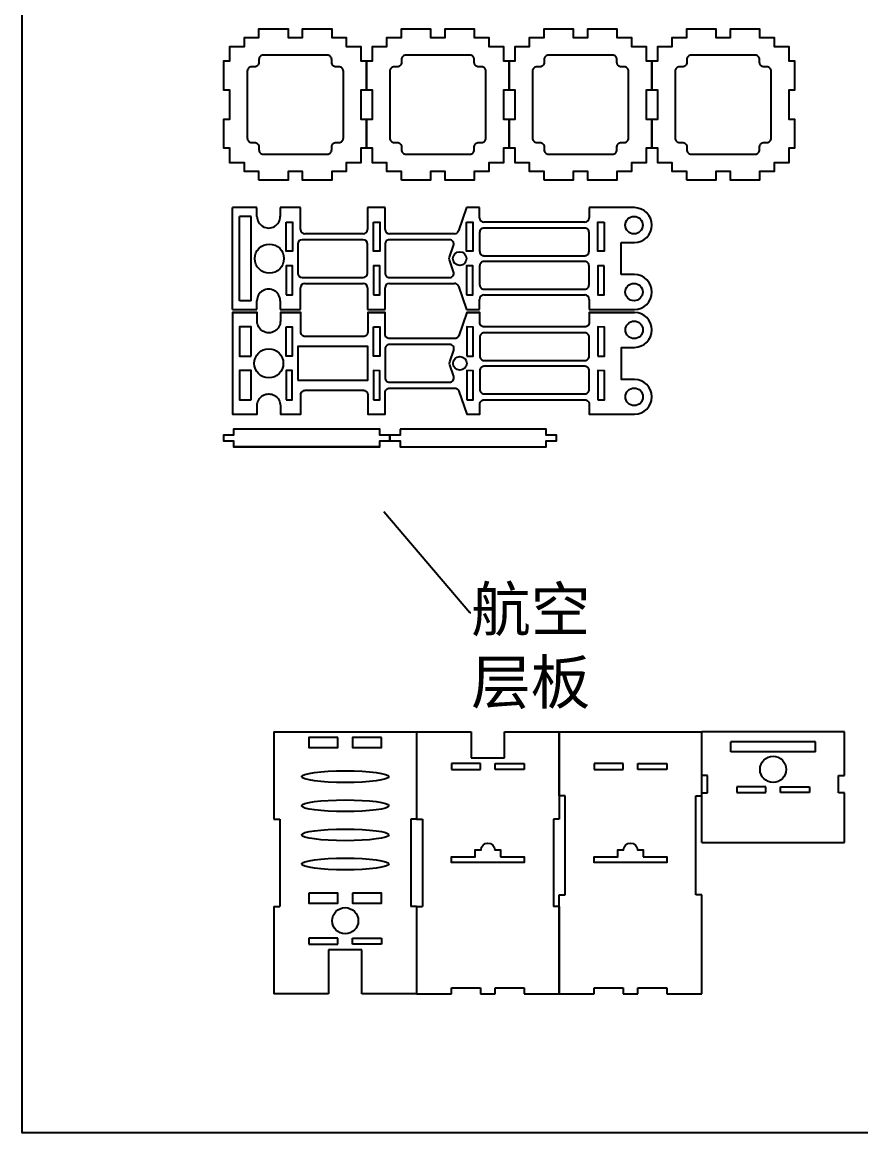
# Model space of a CAD drawing. Header units: millimetres. Extents: x 183 to 1901, y -41 to 1071.
# Drawn here: x 182.9 to 471, y 165.5 to 547 of the extents above; entities that cross this region are included whole.
import ezdxf
from ezdxf import colors
from ezdxf.entities.mleader import LeaderData, LeaderLine
from ezdxf.math import Vec2, Vec3

# ---------------------------------------------------------------- set-up
doc = ezdxf.new("R2010")
doc.units = ezdxf.units.MM
doc.styles.get("Standard").update_dxf_attribs({"font": 'arial.ttf'})

msp = doc.modelspace()

# ---------------------------------------------------------------- linework, layer by layer
at = {"color": 0}
for p, q in [((263.58, 483.29), (255.14, 483.29)), ((263.58, 480.29), (263.58, 483.29)), ((278.58, 483.29), (271.58, 483.29)), ((271.58, 483.29), (271.58, 480.29)), ((278.58, 475.79), (278.58, 483.29)), ((307.58, 483.29), (301.58, 483.29)), ((301.58, 483.29), (301.58, 475.79)), ((307.58, 475.79), (307.58, 483.29)), ((335.58, 483.29), (332.85, 475.31)), ((340.08, 483.29), (335.58, 483.29)), ((340.08, 479.79), (340.08, 483.29)), ((393.23, 483.29), (377.68, 483.29)), ((377.68, 483.29), (377.68, 479.79)), ((376.18, 478.29), (341.58, 478.29)), ((300.08, 474.29), (280.08, 474.29)), ((331.43, 474.29), (309.08, 474.29)), ((277.58, 470.79), (277.58, 460.79)), ((300.08, 472.29), (279.08, 472.29)), ((301.58, 460.79), (301.58, 470.79)), ((388.75, 460.29), (388.75, 471.29)), ((388.75, 471.29), (393.23, 471.29)), ((279.08, 459.29), (300.08, 459.29)), ((393.23, 460.29), (388.75, 460.29)), ((278.58, 448.29), (278.58, 455.79)), ((280.08, 457.29), (300.08, 457.29)), ((301.58, 455.79), (301.58, 448.29)), ((307.58, 448.29), (307.58, 455.79)), ((309.08, 457.29), (331.43, 457.29)), ((332.85, 456.28), (335.58, 448.29)), ((263.58, 448.29), (263.58, 451.29)), ((271.58, 451.29), (271.58, 448.29)), ((340.08, 448.29), (340.08, 451.79)), ((341.58, 453.29), (376.18, 453.29)), ((377.68, 451.79), (377.68, 448.29)), ((255.14, 448.29), (263.58, 448.29)), ((255.14, 447.3), (263.64, 447.3)), ((271.58, 448.29), (278.58, 448.29)), ((271.64, 447.3), (278.64, 447.3)), ((301.58, 448.29), (307.58, 448.29)), ((301.64, 447.3), (307.64, 447.3)), ((335.58, 448.29), (340.08, 448.29)), ((335.64, 447.3), (340.14, 447.3)), ((377.68, 448.29), (393.23, 448.29)), ((377.74, 447.3), (393.29, 447.3))]:
    msp.add_line(p, q, dxfattribs=at)
for p, q in [((255.14, 448.29), (255.14, 483.29)), ((257.59, 451.29), (257.59, 480.29)), ((261.58, 480.29), (257.59, 480.29)), ((261.58, 451.29), (257.59, 451.29)), ((269.41, 303.22), (318.41, 303.22)), ((269.41, 303.22), (269.41, 273.22)), ((318.41, 303.22), (318.41, 273.22)), ((318.41, 303.22), (318.41, 273.22)), ((318.41, 303.22), (337.16, 303.22)), ((337.16, 303.22), (337.16, 294.32)), ((348.66, 294.32), (348.66, 303.22)), ((348.66, 303.22), (367.41, 303.22)), ((367.41, 303.22), (367.41, 273.22)), ((367.41, 281.22), (367.41, 303.22)), ((367.41, 303.22), (416.41, 303.22)), ((416.41, 281.22), (416.41, 303.22)), ((465.41, 303.22), (416.41, 303.22)), ((416.41, 288.22), (416.41, 303.22)), ((465.41, 288.22), (465.41, 303.22)), ((455.41, 299.82), (426.41, 299.82)), ((426.41, 296.32), (426.41, 299.82)), ((455.41, 296.32), (455.41, 299.82)), ((337.16, 294.32), (348.66, 294.32)), ((455.41, 296.32), (426.41, 296.32)), ((340.41, 292.32), (330.41, 292.32)), ((330.41, 292.32), (330.41, 290.32)), ((330.41, 290.32), (340.41, 290.32)), ((340.41, 290.32), (340.41, 292.32)), ((345.41, 290.32), (345.41, 292.32)), ((345.41, 292.32), (355.41, 292.32)), ((355.41, 290.32), (345.41, 290.32)), ((355.41, 292.32), (355.41, 290.32)), ((389.41, 292.32), (379.41, 292.32)), ((379.41, 292.32), (379.41, 290.32)), ((379.41, 290.32), (389.41, 290.32)), ((389.41, 290.32), (389.41, 292.32)), ((394.41, 290.32), (394.41, 292.32)), ((394.41, 292.32), (404.41, 292.32)), ((404.41, 290.32), (394.41, 290.32)), ((404.41, 292.32), (404.41, 290.32)), ((418.41, 288.22), (416.41, 288.22)), ((418.41, 282.22), (418.41, 288.22)), ((463.41, 282.22), (463.41, 288.22)), ((463.41, 288.22), (465.41, 288.22)), ((438.41, 284.32), (428.41, 284.32)), ((428.41, 284.32), (428.41, 282.32)), ((438.41, 282.32), (438.41, 284.32)), ((443.41, 282.32), (443.41, 284.32)), ((443.41, 284.32), (453.41, 284.32)), ((453.41, 284.32), (453.41, 282.32)), ((369.41, 281.22), (367.41, 281.22)), ((369.41, 247.22), (369.41, 281.22)), ((414.41, 247.22), (414.41, 281.22)), ((414.41, 281.22), (416.41, 281.22)), ((416.41, 265.22), (416.41, 282.22)), ((416.41, 282.22), (418.41, 282.22)), ((428.41, 282.32), (438.41, 282.32)), ((453.41, 282.32), (443.41, 282.32)), ((465.41, 282.22), (463.41, 282.22)), ((465.41, 265.22), (465.41, 282.22)), ((269.41, 273.22), (271.41, 273.22)), ((271.41, 273.22), (271.41, 243.22)), ((316.41, 273.22), (316.41, 243.22)), ((318.41, 273.22), (316.41, 273.22)), ((318.41, 273.22), (320.41, 273.22)), ((320.41, 273.22), (320.41, 243.22)), ((365.41, 273.22), (365.41, 243.22)), ((367.41, 273.22), (365.41, 273.22)), ((416.41, 265.22), (465.41, 265.22)), ((367.41, 213.22), (367.41, 247.22)), ((367.41, 247.22), (369.41, 247.22)), ((416.41, 247.22), (414.41, 247.22)), ((416.41, 213.22), (416.41, 247.22)), ((269.41, 243.22), (269.41, 213.22)), ((269.41, 243.22), (271.41, 243.22)), ((318.41, 243.22), (316.41, 243.22)), ((318.41, 243.22), (318.41, 213.22)), ((318.41, 243.22), (318.41, 213.22)), ((318.41, 243.22), (320.41, 243.22)), ((367.41, 243.22), (365.41, 243.22)), ((367.41, 243.22), (367.41, 213.22)), ((291.41, 232.32), (281.41, 232.32)), ((281.41, 232.32), (281.41, 230.32)), ((281.41, 230.32), (291.41, 230.32)), ((291.41, 230.32), (291.41, 232.32)), ((296.41, 230.32), (296.41, 232.32)), ((296.41, 232.32), (306.41, 232.32)), ((306.41, 230.32), (296.41, 230.32)), ((306.41, 232.32), (306.41, 230.32)), ((293.91, 228.32), (288.16, 228.32)), ((288.16, 228.32), (288.16, 213.22)), ((299.66, 228.32), (293.91, 228.32)), ((299.66, 213.22), (299.66, 228.32)), ((330.41, 213.22), (330.41, 215.22)), ((330.41, 215.22), (340.41, 215.22)), ((340.41, 215.22), (340.41, 213.22)), ((345.41, 213.22), (345.41, 215.22)), ((345.41, 215.22), (355.41, 215.22)), ((355.41, 215.22), (355.41, 213.22)), ((379.41, 213.22), (379.41, 215.22)), ((379.41, 215.22), (389.41, 215.22)), ((389.41, 215.22), (389.41, 213.22)), ((394.41, 213.22), (394.41, 215.22)), ((394.41, 215.22), (404.41, 215.22)), ((404.41, 215.22), (404.41, 213.22)), ((288.16, 213.22), (269.41, 213.22)), ((318.41, 213.22), (299.66, 213.22)), ((318.41, 213.22), (330.41, 213.22)), ((340.41, 213.22), (345.41, 213.22)), ((355.41, 213.22), (367.41, 213.22)), ((367.41, 213.22), (379.41, 213.22)), ((389.41, 213.22), (394.41, 213.22)), ((404.41, 213.22), (416.41, 213.22))]:
    msp.add_line(p, q)
for points in [[(182.95, 892.28), (808.19, 892.28), (808.19, 165.47), (182.95, 165.47)], [(264.26, 492.69), (264.26, 495.69), (259.26, 495.69), (259.26, 498.69), (254.26, 498.69), (254.26, 503.69), (252.26, 503.69), (252.26, 513.69), (254.26, 513.69), (254.26, 523.69), (252.26, 523.69), (252.26, 533.69), (254.26, 533.69), (254.26, 538.69), (259.26, 538.69), (259.26, 541.69), (264.26, 541.69), (264.26, 544.69), (274.26, 544.69), (274.26, 541.69), (279.26, 541.69), (279.26, 544.69), (289.26, 544.69), (289.26, 541.69), (294.26, 541.69), (294.26, 538.69), (299.26, 538.69), (299.26, 533.69), (301.26, 533.69), (301.26, 523.69), (299.26, 523.69), (299.26, 513.69), (301.26, 513.69), (301.26, 503.69), (299.26, 503.69), (299.26, 498.69), (294.26, 498.69), (294.26, 495.69), (289.26, 495.69), (289.26, 492.69), (279.26, 492.69), (279.26, 495.69), (274.26, 495.69), (274.26, 492.69)], [(313.26, 492.69), (313.26, 495.69), (308.26, 495.69), (308.26, 498.69), (303.26, 498.69), (303.26, 503.69), (301.26, 503.69), (301.26, 513.69), (303.26, 513.69), (303.26, 523.69), (301.26, 523.69), (301.26, 533.69), (303.26, 533.69), (303.26, 538.69), (308.26, 538.69), (308.26, 541.69), (313.26, 541.69), (313.26, 544.69), (323.26, 544.69), (323.26, 541.69), (328.26, 541.69), (328.26, 544.69), (338.26, 544.69), (338.26, 541.69), (343.26, 541.69), (343.26, 538.69), (348.26, 538.69), (348.26, 533.69), (350.26, 533.69), (350.26, 523.69), (348.26, 523.69), (348.26, 513.69), (350.26, 513.69), (350.26, 503.69), (348.26, 503.69), (348.26, 498.69), (343.26, 498.69), (343.26, 495.69), (338.26, 495.69), (338.26, 492.69), (328.26, 492.69), (328.26, 495.69), (323.26, 495.69), (323.26, 492.69)], [(362.26, 492.69), (362.26, 495.69), (357.26, 495.69), (357.26, 498.69), (352.26, 498.69), (352.26, 503.69), (350.26, 503.69), (350.26, 513.69), (352.26, 513.69), (352.26, 523.69), (350.26, 523.69), (350.26, 533.69), (352.26, 533.69), (352.26, 538.69), (357.26, 538.69), (357.26, 541.69), (362.26, 541.69), (362.26, 544.69), (372.26, 544.69), (372.26, 541.69), (377.26, 541.69), (377.26, 544.69), (387.26, 544.69), (387.26, 541.69), (392.26, 541.69), (392.26, 538.69), (397.26, 538.69), (397.26, 533.69), (399.26, 533.69), (399.26, 523.69), (397.26, 523.69), (397.26, 513.69), (399.26, 513.69), (399.26, 503.69), (397.26, 503.69), (397.26, 498.69), (392.26, 498.69), (392.26, 495.69), (387.26, 495.69), (387.26, 492.69), (377.26, 492.69), (377.26, 495.69), (372.26, 495.69), (372.26, 492.69)], [(411.26, 492.69), (411.26, 495.69), (406.26, 495.69), (406.26, 498.69), (401.26, 498.69), (401.26, 503.69), (399.26, 503.69), (399.26, 513.69), (401.26, 513.69), (401.26, 523.69), (399.26, 523.69), (399.26, 533.69), (401.26, 533.69), (401.26, 538.69), (406.26, 538.69), (406.26, 541.69), (411.26, 541.69), (411.26, 544.69), (421.26, 544.69), (421.26, 541.69), (426.26, 541.69), (426.26, 544.69), (436.26, 544.69), (436.26, 541.69), (441.26, 541.69), (441.26, 538.69), (446.26, 538.69), (446.26, 533.69), (448.26, 533.69), (448.26, 523.69), (446.26, 523.69), (446.26, 513.69), (448.26, 513.69), (448.26, 503.69), (446.26, 503.69), (446.26, 498.69), (441.26, 498.69), (441.26, 495.69), (436.26, 495.69), (436.26, 492.69), (426.26, 492.69), (426.26, 495.69), (421.26, 495.69), (421.26, 492.69)], [(291.41, 301.22), (281.41, 301.22), (281.41, 297.82), (291.41, 297.82)], [(306.41, 301.22), (296.41, 301.22), (296.41, 297.82), (306.41, 297.82)], [(281.41, 247.82), (281.41, 244.32), (291.41, 244.32), (291.41, 247.82)], [(296.41, 247.82), (296.41, 244.32), (306.41, 244.32), (306.41, 247.82)]]:
    msp.add_lwpolyline(points, close=True)
for points in [[(293.26, 530.19, 0.414214), (291.76, 531.69), (290.76, 531.69, -0.414214), (289.26, 533.19), (289.26, 534.19, 0.414214), (287.76, 535.69), (265.76, 535.69, 0.414214), (264.26, 534.19), (264.26, 533.19, -0.414214), (262.76, 531.69), (261.76, 531.69, 0.414214), (260.26, 530.19), (260.26, 507.19, 0.414214), (261.76, 505.69), (262.76, 505.69, -0.414214), (264.26, 504.19), (264.26, 503.19, 0.414214), (265.76, 501.69), (287.76, 501.69, 0.414214), (289.26, 503.19), (289.26, 504.19, -0.414214), (290.76, 505.69), (291.76, 505.69, 0.414214), (293.26, 507.19)], [(342.26, 530.19, 0.414214), (340.76, 531.69), (339.76, 531.69, -0.414214), (338.26, 533.19), (338.26, 534.19, 0.414214), (336.76, 535.69), (314.76, 535.69, 0.414214), (313.26, 534.19), (313.26, 533.19, -0.414214), (311.76, 531.69), (310.76, 531.69, 0.414214), (309.26, 530.19), (309.26, 507.19, 0.414214), (310.76, 505.69), (311.76, 505.69, -0.414214), (313.26, 504.19), (313.26, 503.19, 0.414214), (314.76, 501.69), (336.76, 501.69, 0.414214), (338.26, 503.19), (338.26, 504.19, -0.414214), (339.76, 505.69), (340.76, 505.69, 0.414214), (342.26, 507.19)], [(391.26, 530.19, 0.414214), (389.76, 531.69), (388.76, 531.69, -0.414214), (387.26, 533.19), (387.26, 534.19, 0.414214), (385.76, 535.69), (363.76, 535.69, 0.414214), (362.26, 534.19), (362.26, 533.19, -0.414214), (360.76, 531.69), (359.76, 531.69, 0.414214), (358.26, 530.19), (358.26, 507.19, 0.414214), (359.76, 505.69), (360.76, 505.69, -0.414214), (362.26, 504.19), (362.26, 503.19, 0.414214), (363.76, 501.69), (385.76, 501.69, 0.414214), (387.26, 503.19), (387.26, 504.19, -0.414214), (388.76, 505.69), (389.76, 505.69, 0.414214), (391.26, 507.19)], [(440.26, 530.19, 0.414214), (438.76, 531.69), (437.76, 531.69, -0.414214), (436.26, 533.19), (436.26, 534.19, 0.414214), (434.76, 535.69), (412.76, 535.69, 0.414214), (411.26, 534.19), (411.26, 533.19, -0.414214), (409.76, 531.69), (408.76, 531.69, 0.414214), (407.26, 530.19), (407.26, 507.19, 0.414214), (408.76, 505.69), (409.76, 505.69, -0.414214), (411.26, 504.19), (411.26, 503.19, 0.414214), (412.76, 501.69), (434.76, 501.69, 0.414214), (436.26, 503.19), (436.26, 504.19, -0.414214), (437.76, 505.69), (438.76, 505.69, 0.414214), (440.26, 507.19)], [(347.26, 260.32), (355.41, 260.32), (355.41, 258.32), (345.41, 258.32), (330.41, 258.32), (330.41, 260.32), (338.56, 260.32), (338.56, 262.67), (340.56, 262.67, -1), (345.26, 262.67), (347.26, 262.67)], [(396.26, 260.32), (404.41, 260.32), (404.41, 258.32), (394.41, 258.32), (379.41, 258.32), (379.41, 260.32), (387.56, 260.32), (387.56, 262.67), (389.56, 262.67, -1), (394.26, 262.67), (396.26, 262.67)]]:
    msp.add_lwpolyline(points, format="xyb", close=True)
for points in [[(261.58, 451.29), (261.58, 451.29), (261.58, 480.29), (261.58, 480.29)], [(305.76, 401.16), (305.76, 403.16), (309.26, 403.16), (309.26, 405.16), (305.76, 405.16), (305.76, 407.16), (255.56, 407.16), (255.56, 405.16), (252.06, 405.16), (252.06, 403.16), (255.56, 403.16), (255.56, 401.16), (305.76, 401.16), (255.56, 401.16)]]:
    msp.add_lwpolyline(points, dxfattribs=at)
for points in [[(273.58, 478.29), (275.78, 478.29), (275.78, 468.29), (273.58, 468.29)], [(303.63, 478.3), (305.83, 478.3), (305.78, 468.3), (303.63, 468.3)], [(335.58, 478.29), (337.78, 478.29), (337.78, 468.29), (335.58, 468.29)], [(382.88, 478.29), (382.88, 468.29), (380.68, 468.29), (380.68, 478.29)], [(273.58, 453.29), (275.78, 453.29), (275.78, 463.29), (273.58, 463.29)], [(303.58, 453.29), (305.78, 453.29), (305.78, 463.29), (303.58, 463.29)], [(335.58, 453.29), (337.78, 453.29), (337.78, 463.29), (335.58, 463.29)], [(382.88, 463.29), (380.68, 463.29), (380.68, 453.29), (382.88, 453.29)], [(261.64, 432.3), (261.64, 442.3), (257.59, 442.3), (257.59, 432.3)], [(273.64, 442.3), (275.64, 442.3), (275.64, 432.3), (273.64, 432.3)], [(303.64, 442.3), (305.84, 442.3), (305.79, 432.3), (303.64, 432.3)], [(335.64, 432.3), (337.84, 432.3), (337.84, 442.29), (335.64, 442.3)], [(380.74, 432.3), (382.94, 432.3), (382.94, 442.29), (380.74, 442.3)], [(277.64, 424.05), (301.64, 424.05), (301.64, 435.55), (277.64, 435.55)], [(261.64, 417.3), (261.64, 427.3), (257.59, 427.3), (257.59, 417.3)], [(273.64, 417.3), (275.64, 417.3), (275.64, 427.3), (273.64, 427.3)], [(303.64, 417.3), (305.84, 417.3), (305.84, 427.29), (303.64, 427.3)], [(335.64, 417.3), (337.84, 417.3), (337.84, 427.29), (335.64, 427.3)], [(380.74, 417.3), (382.94, 417.3), (382.94, 427.29), (380.74, 427.3)], [(312.76, 407.16), (312.76, 405.16), (309.26, 405.16), (309.26, 403.16), (312.76, 403.16), (312.76, 401.16), (362.96, 401.16), (362.96, 403.16), (366.46, 403.16), (366.46, 405.16), (362.96, 405.16), (362.96, 407.16)]]:
    msp.add_lwpolyline(points, close=True, dxfattribs=at)
for points in [[(377.68, 468.29), (377.68, 474.79, 0.414214), (376.18, 476.29), (341.58, 476.29, 0.414214), (340.08, 474.79), (340.08, 468.29, 0.414214), (341.58, 466.79), (376.18, 466.79, 0.414214)], [(331.13, 470.31, 0.514618), (329.71, 472.29), (309.08, 472.29, 0.414214), (307.58, 470.79), (307.58, 460.79, 0.414214), (309.08, 459.29), (329.71, 459.29, 0.514618), (331.13, 461.28), (329.75, 465.31, -0.166667), (329.75, 466.28)], [(340.08, 463.29), (340.08, 456.79, 0.414214), (341.58, 455.29), (376.18, 455.29, 0.414214), (377.68, 456.79), (377.68, 463.29, 0.414214), (376.18, 464.79), (341.58, 464.79, 0.414214)], [(377.74, 432.3), (377.74, 438.8, 0.414214), (376.24, 440.3), (341.64, 440.3, 0.414214), (340.14, 438.8), (340.14, 432.3, 0.414214), (341.64, 430.8), (376.24, 430.8, 0.414214)], [(331.19, 434.31, 0.514618), (329.77, 436.3), (309.14, 436.3, 0.414214), (307.64, 434.8), (307.64, 424.8, 0.414214), (309.14, 423.3), (329.77, 423.3, 0.514618), (331.19, 425.28), (329.81, 429.31, -0.166667), (329.81, 430.28)], [(340.14, 427.3), (340.14, 420.8, 0.414214), (341.64, 419.3), (376.24, 419.3, 0.414214), (377.74, 420.8), (377.74, 427.3, 0.414214), (376.24, 428.8), (341.64, 428.8, 0.414214)]]:
    msp.add_lwpolyline(points, format="xyb", close=True, dxfattribs=at)
msp.add_lwpolyline([(271.64, 444.36, -1.008443), (263.64, 444.3), (263.64, 447.3), (255.14, 447.3), (255.14, 412.3), (263.64, 412.3), (263.64, 415.3, -1.00026), (271.64, 415.3), (271.64, 412.3), (278.64, 412.3), (278.64, 419.05, -0.414214), (280.14, 420.55), (300.14, 420.55, -0.414214), (301.64, 419.05), (301.64, 412.3), (307.64, 412.3), (307.64, 419.8, -0.414214), (309.14, 421.3), (331.48, 421.3, -0.320465), (332.9, 420.28), (335.64, 412.3), (340.14, 412.3), (340.14, 415.8, -0.414214), (341.64, 417.3), (376.24, 417.3, -0.414214), (377.74, 415.8), (377.74, 412.3), (393.29, 412.3, 1), (393.29, 424.3), (388.81, 424.3), (388.81, 435.3), (393.29, 435.3, 1), (393.29, 447.3), (377.74, 447.3), (377.74, 443.8, -0.414214), (376.24, 442.3), (341.64, 442.3, -0.414214), (340.14, 443.8), (340.14, 447.3), (335.64, 447.3), (332.9, 439.31, -0.320465), (331.48, 438.3), (309.14, 438.3, -0.414214), (307.64, 439.8), (307.64, 447.3), (301.64, 447.3), (301.64, 440.55, -0.414214), (300.14, 439.05), (280.14, 439.05, -0.414214), (278.64, 440.55), (278.64, 447.3), (271.64, 447.3), (271.64, 444.3)], format="xyb", dxfattribs=at)
for centre, radius in [((393.12, 477.29), 3), ((267.86, 465.79), 5), ((333.23, 465.79), 2.35), ((393.12, 454.29), 3), ((393.18, 441.3), 3), ((267.64, 429.8), 5), ((333.29, 429.8), 2.35), ((393.18, 418.3), 3), ((440.91, 290.32), 4.5)]:
    msp.add_circle(centre, radius, dxfattribs=at)
msp.add_circle((293.91, 238.32), 4.5)
for centre, radius, start, end in [((393.23, 477.29), 6, 270, 90), ((267.58, 480.29), 4, 180, 0.9634), ((341.58, 479.79), 1.5, 180, 270), ((376.18, 479.79), 1.5, 270, 0), ((280.08, 475.79), 1.5, 180, 270), ((300.08, 475.79), 1.5, 270, 0), ((309.08, 475.79), 1.5, 180, 270), ((331.43, 475.79), 1.5, 270, 341.0754), ((279.08, 470.79), 1.5, 90, 180), ((300.08, 470.79), 1.5, 0, 90), ((279.08, 460.79), 1.5, 180, 270), ((300.08, 460.79), 1.5, 270, 0), ((393.23, 454.29), 6, 270, 90), ((267.58, 451.3), 4, 359.9851, 180.0149), ((280.08, 455.79), 1.5, 90, 180), ((300.08, 455.79), 1.5, 0, 90), ((309.08, 455.79), 1.5, 90, 180), ((331.43, 455.79), 1.5, 18.9246, 90), ((341.58, 451.79), 1.5, 90, 180), ((376.18, 451.79), 1.5, 0, 90)]:
    msp.add_arc(centre, radius, start, end, dxfattribs=at)
for centre in [(293.91, 287.82), (293.91, 277.82), (293.91, 267.82), (293.91, 257.82)]:
    msp.add_ellipse(centre, major_axis=(15, 0), ratio=0.133333)

# ---------------------------------------------------------------- leaders
ml = msp.add_multileader_mtext('Standard')
ml.set_content('{\\fSimSun|b0|i0|c134|p2;航空}\\P{\\fSimSun|b0|i0|c134|p2;层板}', color=256)
ml.set_leader_properties()
ml.build(insert=Vec2(0, 0))
ml.multileader.update_dxf_attribs({"text_right_attachment_type": 6, "dogleg_length": 0.36, "arrow_head_size": 0.18})
ctx = ml.context
ctx.base_point, ctx.char_height, ctx.arrow_head_size, ctx.landing_gap_size, ctx.plane_origin = Vec3(337.07, 344.19), 15, 0.18, 0.09, Vec3(307.1, 379.04)
ctx.right_attachment = 6
notes = []
notes.append((ctx, [(0, (1, 1, 0), (336.71, 344.19), (1, 0), 0.36, [(0, [(307.1, 379.04)], 0, [])])]))
ctx.mtext.insert, ctx.mtext.flow_direction = Vec3(337.16, 352.82), 5
for ctx, leaders in notes:
    for number, flags, end, landing, length, lines in leaders:
        leader = LeaderData()
        leader.index, (leader.has_last_leader_line, leader.has_dogleg_vector, leader.attachment_direction) = number, flags
        leader.last_leader_point, leader.dogleg_vector, leader.dogleg_length = Vec3(end), Vec3(landing), length
        for number, points, colour, breaks in lines:
            line = LeaderLine()
            line.index, line.vertices, line.color, line.breaks = number, Vec3.list(points), colors.encode_raw_color(colour), breaks
            leader.lines.append(line)
        ctx.leaders.append(leader)

doc.saveas('drawing.dxf')
